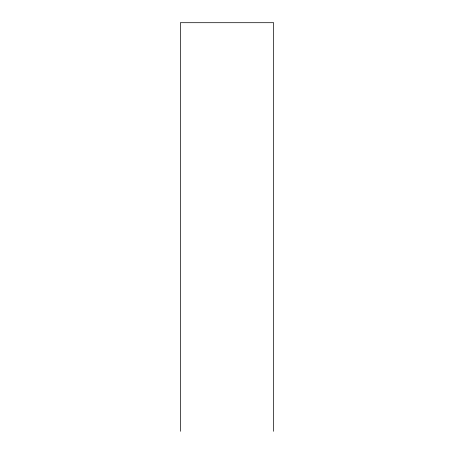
<?xml version="1.0" encoding="UTF-8"?>
<svg xmlns="http://www.w3.org/2000/svg" width="454" height="454" viewBox="0 0 454 454"><rect width="100%" height="100%" fill="white"/><g stroke="black" fill="none" stroke-linecap="round" stroke-linejoin="round"><path stroke-width="0.68" d="M273.66 431.3L273.66 22.7L180.34 22.7L180.34 431.3"/></g></svg>
